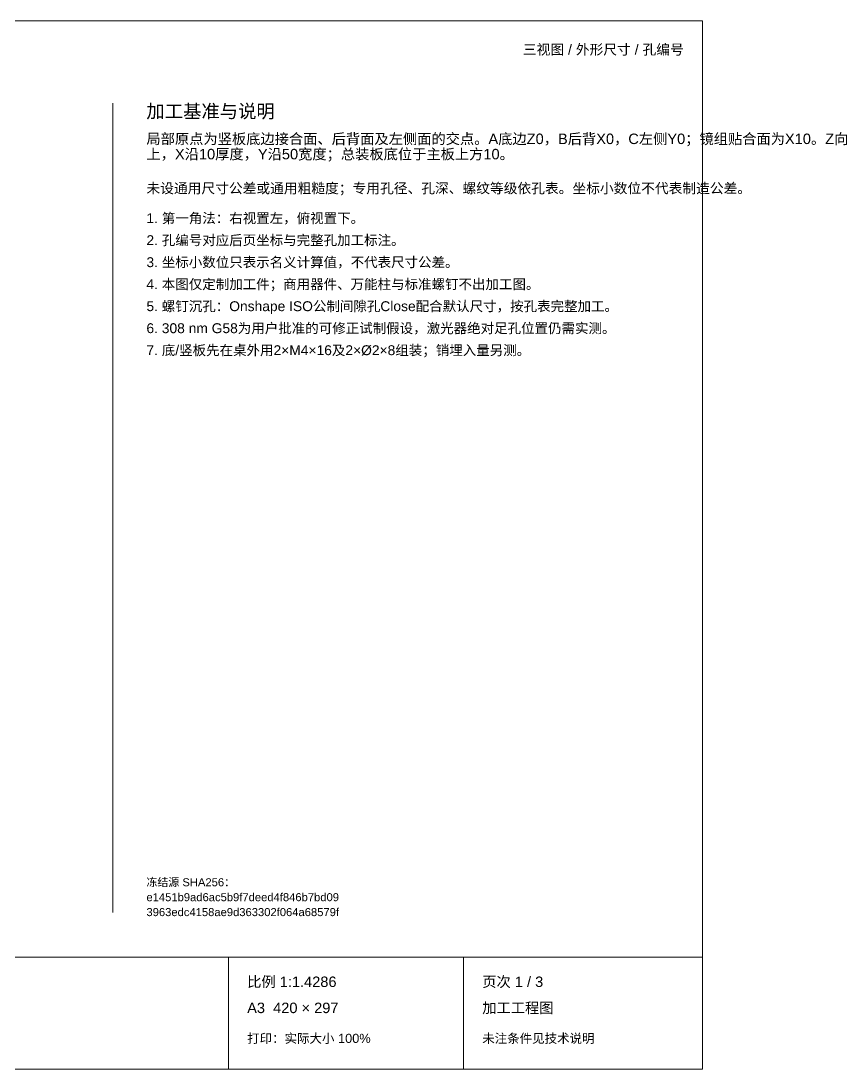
# Paper-space layout '01_三视图' of a CAD drawing. Header units: millimetres. Extents: x 8 to 451, y 8 to 289.
# Drawn here: x 229.4 to 450.8, y 8 to 289 of the extents above; entities that cross this region are included whole.
import ezdxf
from ezdxf.enums import TextEntityAlignment as Align

# ---------------------------------------------------------------- set-up
doc = ezdxf.new("R2010")
doc.units = ezdxf.units.MM
doc.layers.add('ANNOTATIONS', color=7, linetype='CONTINUOUS', lineweight=18)
doc.styles.add('CJK', font='Arial Unicode.ttf')

psp = doc.layouts.new('01_三视图')

# ---------------------------------------------------------------- linework, layer by layer
at = {"layer": 'ANNOTATIONS'}
for p, q in [((412, 289), (8, 289)), ((412, 8), (412, 289)), ((254, 50), (254, 267)), ((8, 38), (412, 38)), ((285, 8), (285, 38)), ((348, 8), (348, 38)), ((8, 8), (412, 8))]:
    psp.add_line(p, q, dxfattribs=at)

# ---------------------------------------------------------------- texts
at = {"layer": 'ANNOTATIONS', "style": 'CJK'}
psp.add_text('三视图 / 外形尺寸 / 孔编号', height=2.7, dxfattribs=at).set_placement((407, 280), align=Align.RIGHT)
for s, height, p in [('加工基准与说明', 3.6, (263, 263)), ('局部原点为竖板底边接合面、后背面及左侧面的交点。A底边Z0，B后背X0，C左侧Y0；镜组贴合面为X10。Z向', 2.8, (263, 256)), ('上，X沿10厚度，Y沿50宽度；总装板底位于主板上方10。', 2.8, (263, 251.9)), ('未设通用尺寸公差或通用粗糙度；专用孔径、孔深、螺纹等级依孔表。坐标小数位不代表制造公差。', 2.7, (263, 242.8)), ('1. 第一角法：右视置左，俯视置下。', 2.65, (263, 234.8)), ('2. 孔编号对应后页坐标与完整孔加工标注。', 2.65, (263, 228.9)), ('3. 坐标小数位只表示名义计算值，不代表尺寸公差。', 2.65, (263, 223)), ('4. 本图仅定制加工件；商用器件、万能柱与标准螺钉不出加工图。', 2.65, (263, 217.1)), ('5. 螺钉沉孔：Onshape ISO公制间隙孔Close配合默认尺寸，按孔表完整加工。', 2.65, (263, 211.2)), ('6. 308 nm G58为用户批准的可修正试制假设，激光器绝对足孔位置仍需实测。', 2.65, (263, 205.3)), ('7. 底/竖板先在桌外用2×M4×16及2×Ø2×8组装；销埋入量另测。', 2.65, (263, 199.4)), ('冻结源 SHA256：', 2.15, (263, 57)), ('e1451b9ad6ac5b9f7deed4f846b7bd09', 2.15, (263, 53)), ('3963edc4158ae9d363302f064a68579f', 2.15, (263, 49)), ('比例 1:1.4286', 2.8, (290, 30)), ('页次 1 / 3', 2.8, (353, 30)), ('A3  420 × 297', 2.8, (290, 23)), ('加工工程图', 2.8, (353, 23)), ('打印：实际大小 100%', 2.45, (290, 15)), ('未注条件见技术说明', 2.45, (353, 15))]:
    psp.add_text(s, height=height, dxfattribs=at).set_placement(p)

doc.saveas('drawing.dxf')
